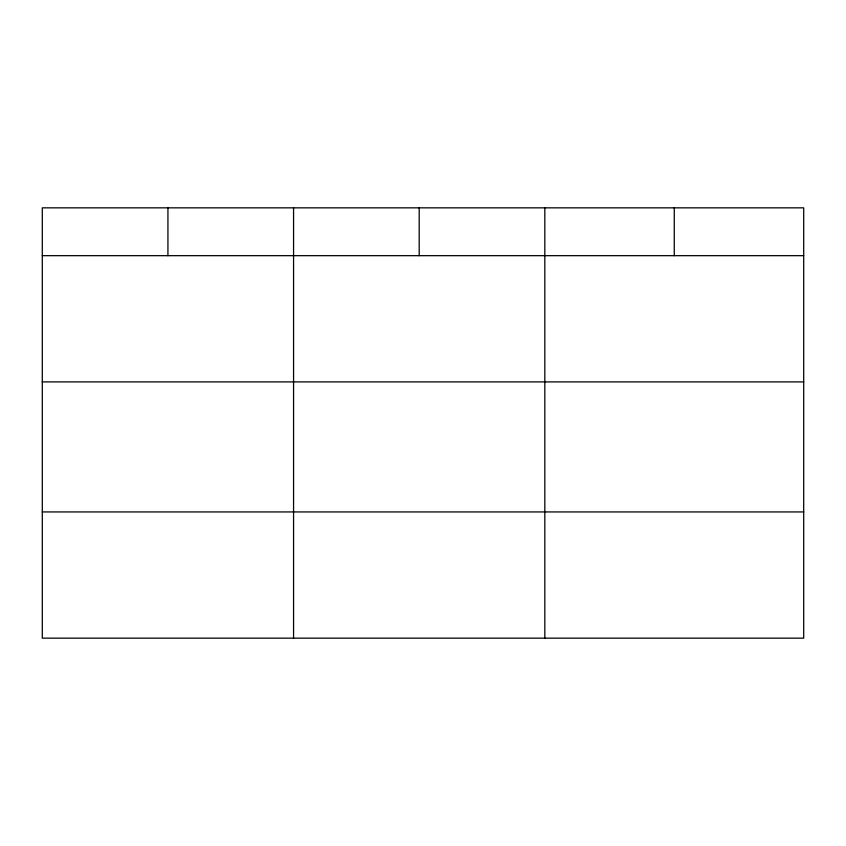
<?xml version="1.0" encoding="UTF-8"?>
<svg xmlns="http://www.w3.org/2000/svg" width="846" height="846" viewBox="0 0 846 846"><rect width="100%" height="100%" fill="white"/><g stroke="black" fill="none" stroke-linecap="round" stroke-linejoin="round"><path stroke-width="1.27" d="M803.7 381.895L803.7 207.841L42.3 207.841L42.3 638.159L803.7 638.159L803.7 381.895L42.3 381.895M42.3 255.672L803.7 255.672M42.3 511.936L803.7 511.936M674.262 207.841L674.262 255.672M544.824 207.841L544.824 638.159M419.193 207.841L419.193 255.672M293.562 207.841L293.562 638.159M167.931 207.841L167.931 255.672"/></g></svg>
